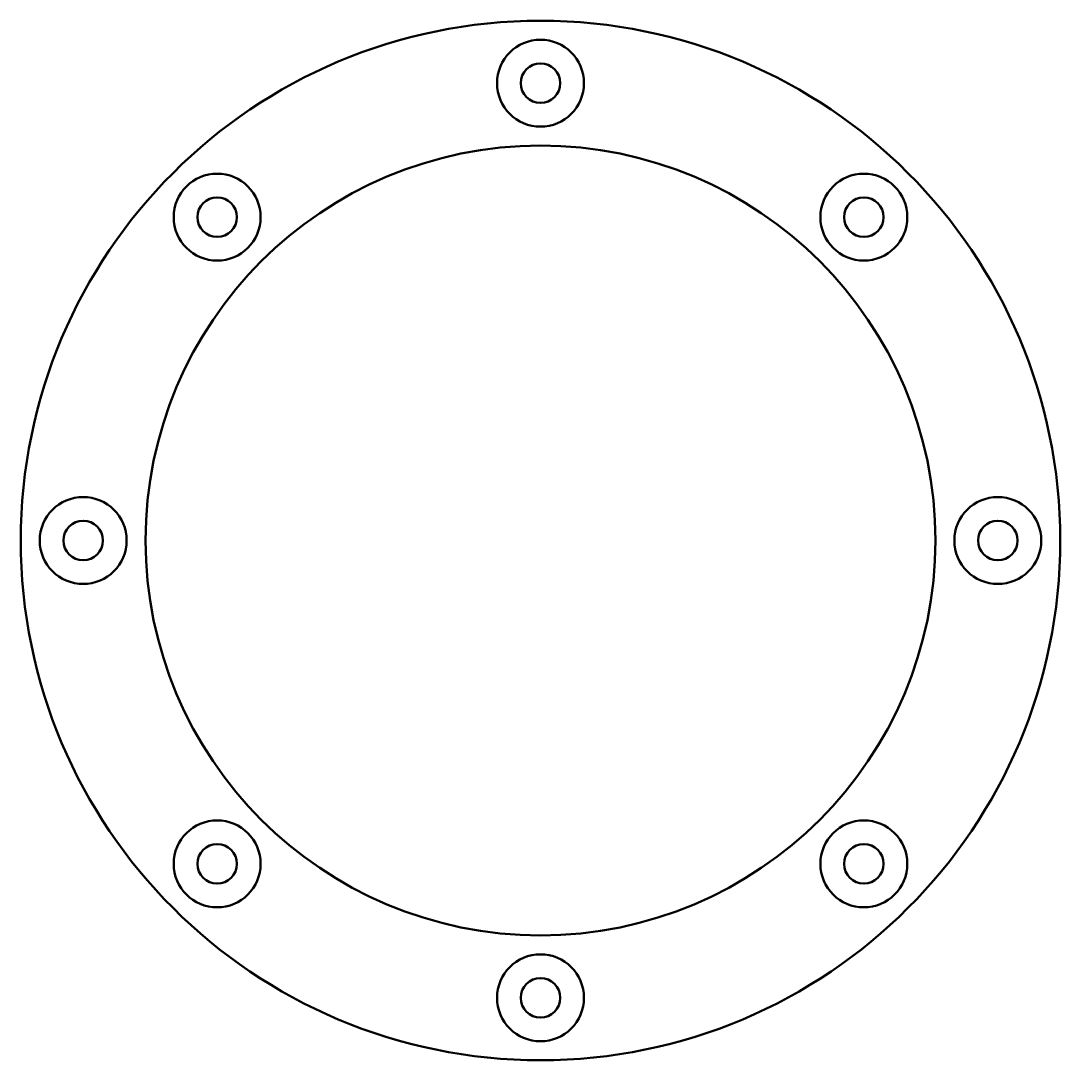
# Model space of a CAD drawing. Header units: millimetres. Extents: x -164 to 164, y 0 to 329.
import ezdxf

# ---------------------------------------------------------------- set-up
doc = ezdxf.new("R2010")
doc.units = ezdxf.units.MM
for name, color, linetype, lineweight in [('IV_FEATURE_PROFILES', 7, 'Continuous', 50), ('IV_INTERIOR_PROFILES', 7, 'Continuous', 50), ('IV_OUTER_PROFILE', 7, 'Continuous', 50)]:
    doc.layers.add(name, color=color, linetype=linetype, lineweight=lineweight)

msp = doc.modelspace()

# ---------------------------------------------------------------- linework, layer by layer
at = {"layer": 'IV_FEATURE_PROFILES'}
for centre in [(0, 309.25), (-102.35, 266.85), (102.35, 266.85), (-144.75, 164.5), (144.75, 164.5), (-102.35, 62.15), (102.35, 62.15), (0, 19.75)]:
    msp.add_circle(centre, 13.75, dxfattribs=at)
at = {"layer": 'IV_INTERIOR_PROFILES'}
for centre, radius in [((0, 309.25), 6.25), ((0, 164.5), 125), ((-102.35, 266.85), 6.25), ((102.35, 266.85), 6.25), ((-144.75, 164.5), 6.25), ((144.75, 164.5), 6.25), ((-102.35, 62.15), 6.25), ((102.35, 62.15), 6.25), ((0, 19.75), 6.25)]:
    msp.add_circle(centre, radius, dxfattribs=at)
at = {"layer": 'IV_OUTER_PROFILE'}
msp.add_circle((0, 164.5), 164.5, dxfattribs=at)

doc.saveas('drawing.dxf')
